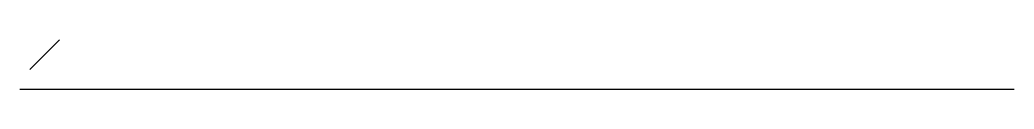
# Model space of a CAD drawing. Extents: x 0 to 100, y 0 to 5.
import ezdxf

# ---------------------------------------------------------------- set-up
doc = ezdxf.new("R2010")
doc.units = 0
doc.layers.add('GEN', color=7, linetype='Continuous')

msp = doc.modelspace()

# ---------------------------------------------------------------- linework, layer by layer
at = {"layer": 'GEN'}
for p, q in [((1, 2, 3), (4, 5, 6)), ((0, 0), (100, 0))]:
    msp.add_line(p, q, dxfattribs=at)

doc.saveas('drawing.dxf')
